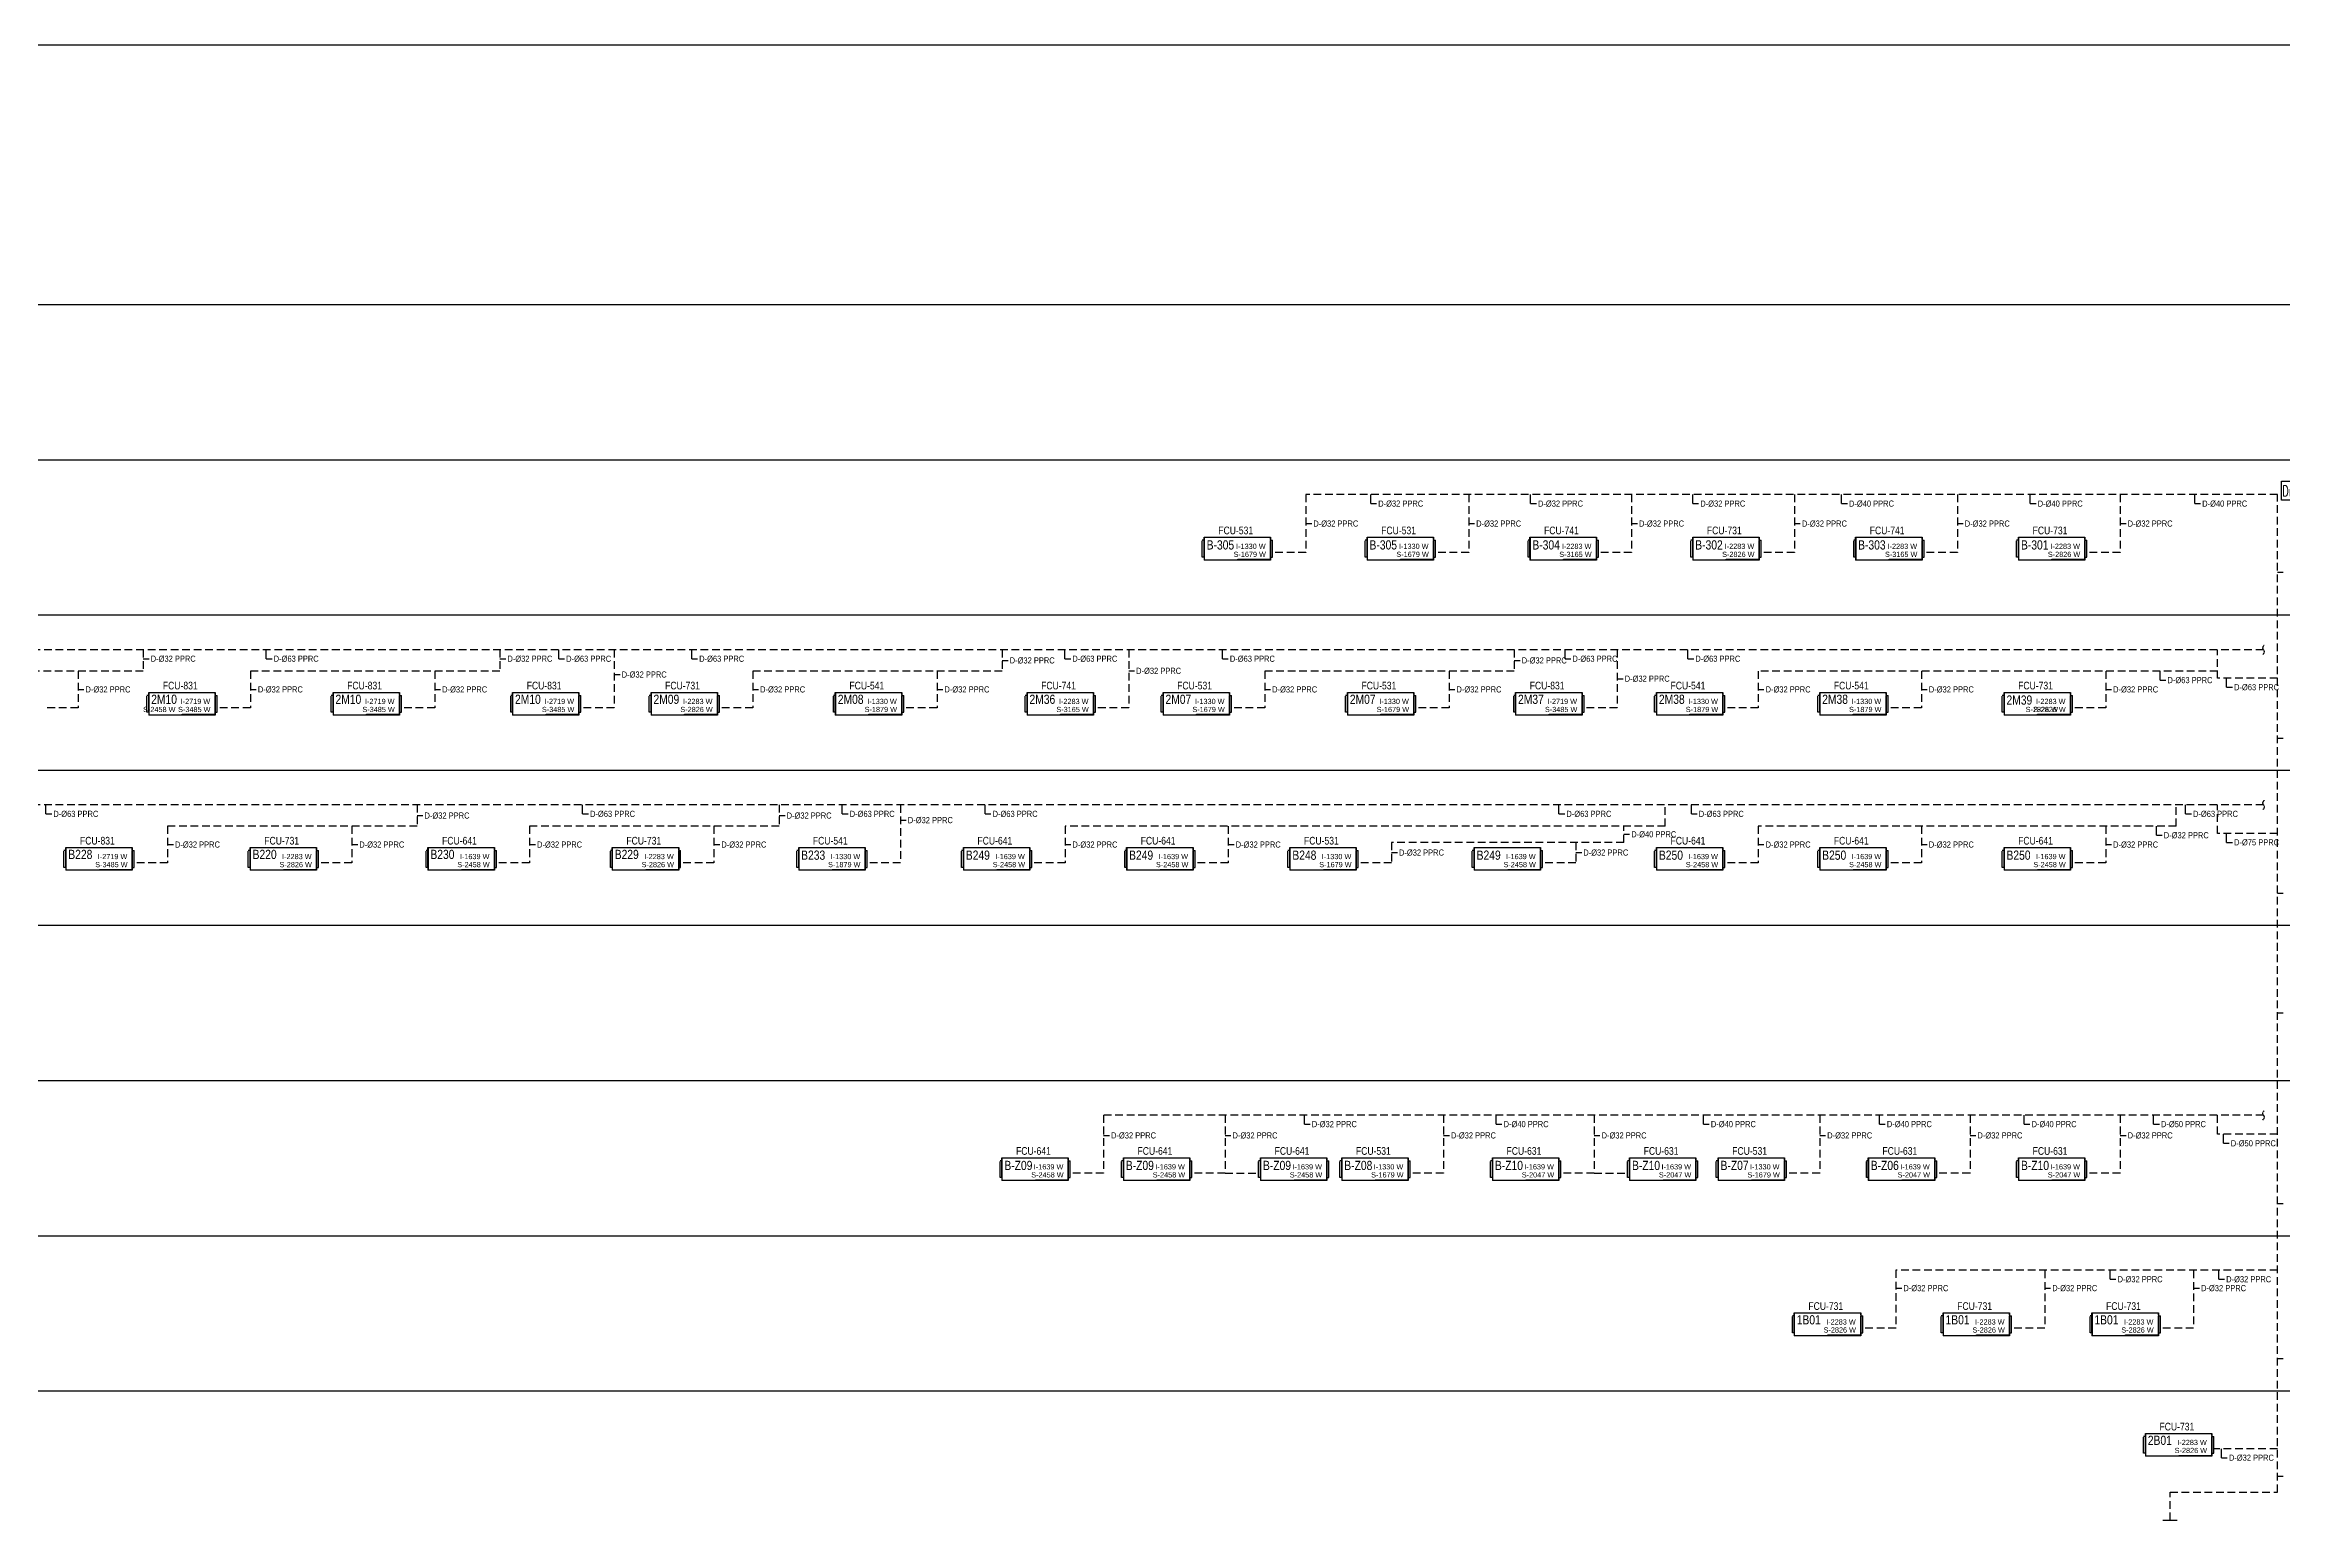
# Model space of a CAD drawing. Header units: centimetres. Extents: x -8730 to 48594, y -13 to 19987.
# Drawn here: x 19366 to 26653, y 4308 to 9120 of the extents above; entities that cross this region are included whole.
import ezdxf
from ezdxf.enums import TextEntityAlignment as Align

# ---------------------------------------------------------------- set-up
doc = ezdxf.new("R2010")
doc.units = ezdxf.units.CM
doc.header["$MEASUREMENT"] = 0
doc.linetypes.add('DASHED', pattern=[75, 50, -25])
doc.linetypes.add('Hidden', pattern=[0.714375, 0.47625, -0.238125])
for name, color, linetype, lineweight in [('1-BASLIK', 53, 'Continuous', 25), ('T-DRENAJ', 40, 'Hidden', 30), ('T-MAHAL', 120, 'Continuous', 15), ('T-STEXT', 181, 'Continuous', 15)]:
    doc.layers.add(name, color=color, linetype=linetype, lineweight=lineweight)
for name, color, linetype in [('T-DTEXT', 9, 'Continuous'), ('T-FC', 150, 'Continuous'), ('T-FC-NUMARA', 62, 'Continuous'), ('T-ITEXT', 32, 'Continuous'), ('T-TEXT', 85, 'Continuous')]:
    doc.layers.add(name, color=color, linetype=linetype)
doc.styles.add('ARIAL', font='arial.ttf')
doc.styles.add('ARIAL1', font='romans.shx', dxfattribs={"width": 0.7})
doc.styles.add('LUCIDASANS', font='arial.ttf', dxfattribs={"width": 0.8})

# ---------------------------------------------------------------- blocks, each defined once
blk = doc.blocks.new('FANCOIL-DWD')
at = {"linetype": 'DASHED'}
blk.add_line((-114.3, -71.5), (-114.3, -16.4), dxfattribs=at)
for p, q in [((-108.1, -16.4), (-114.3, -16.4)), ((-114.3, -69.1), (-114.3, -18.8)), ((-108.1, -71.5), (-114.3, -71.5)), ((-108.1, -71.5), (-108.1, -7)), ((-108.1, -7), (108.1, -7)), ((-108.1, -71.5), (-108.1, -80.9)), ((-106.8, -80.9), (-106.8, -7)), ((108.1, -7), (108.1, -80.9)), ((108.1, -14.1), (108.1, -7.7)), ((108.1, -16.4), (114.6, -16.4)), ((108.1, -71), (108.1, -16.9)), ((108.1, -78), (108.1, -71.5)), ((108.1, -71.5), (114.6, -71.5)), ((114.6, -71.5), (114.6, -16.4)), ((108.1, -80.9), (-108.1, -80.9)), ((0.9, -80.9), (0.9, -78.2)), ((0.9, -78.2), (108.1, -78.2))]:
    blk.add_line(p, q)
blk = doc.blocks.new('DR1')
blk.add_lwpolyline([(-34.6, 36), (35.4, 36), (35.4, -34), (-34.6, -34)], close=True)
at = {"ltscale": 50, "style": 'ARIAL1', "width": 0.7}
blk.add_attdef('NO', text='', height=40, dxfattribs=at).set_placement((0, 0), align=Align.MIDDLE_CENTER)
blk = doc.blocks.new('Kesme')
blk.add_lwpolyline([(-21.5, -0.2, 0.576786), (-4.8, -2.7, -0.54493), (11.3, -5.9)], format="xyb")

msp = doc.modelspace()

# ---------------------------------------------------------------- linework, layer by layer
at = {"layer": '1-BASLIK'}
msp.add_lwpolyline([(-6103.8, 9120.4), (37956, 9120.4), (37956, 3226.7), (-6103.8, 3226.7)], close=True, dxfattribs=at)
at = {"layer": 'T-DRENAJ', "linetype": 'DASHED', "lineweight": -3, "ltscale": 0.5}
for p, q in [((26634.3, 7656), (23471.7, 7656)), ((23471.7, 7656), (23471.7, 7467.3)), ((24001.9, 7656), (24001.9, 7467.3)), ((24532.1, 7656), (24532.1, 7467.3)), ((25062.3, 7656), (25062.3, 7467.3)), ((25592.5, 7656), (25592.5, 7467.3)), ((26122.7, 7656), (26122.7, 7467.3)), ((26634.3, 4408.9), (26634.3, 7656)), ((23471.7, 7467.3), (23363.4, 7467.3)), ((24001.9, 7467.3), (23893.6, 7467.3)), ((24532.1, 7467.3), (24423.8, 7467.3)), ((25062.3, 7467.3), (24954, 7467.3)), ((25592.5, 7467.3), (25484.2, 7467.3)), ((26122.7, 7467.3), (26014.4, 7467.3)), ((26588.7, 7151), (1767.5, 7151)), ((19686.9, 7151), (19686.9, 7081.3)), ((20848.1, 7151), (20848.1, 7081.3)), ((21220.2, 7151), (21220.2, 6962.3)), ((22483.2, 7151), (22483.2, 7081.3)), ((22894.9, 7151), (22894.9, 6962.3)), ((24150.2, 7151), (24150.2, 7081.3)), ((24485.4, 7151), (24485.4, 6962.3)), ((26439.8, 7058.3), (26439.8, 7151)), ((19686.9, 7081.3), (18274.5, 7081.3)), ((19474.5, 7081.3), (19474.5, 6962.3)), ((20848.1, 7081.3), (20035.7, 7081.3)), ((20035.7, 7081.3), (20035.7, 6962.3)), ((20635.7, 7081.3), (20635.7, 6962.3)), ((22483.2, 7081.3), (21670.8, 7081.3)), ((21670.8, 7081.3), (21670.8, 6962.3)), ((22270.8, 7081.3), (22270.8, 6962.3)), ((24150.2, 7081.3), (23337.8, 7081.3)), ((23337.8, 7081.3), (23337.8, 6962.3)), ((23937.8, 7081.3), (23937.8, 6962.3)), ((26439.8, 7081.3), (24944, 7081.3)), ((24944, 7081.3), (24944, 6962.3)), ((25475.5, 7081.3), (25475.5, 6962.3)), ((26075.5, 7081.3), (26075.5, 6962.3)), ((26634.3, 7058.3), (26439.8, 7058.3)), ((19474.5, 6962.3), (19366.2, 6962.3)), ((19474.6, 6962.3), (19366.3, 6962.3)), ((20035.7, 6962.3), (19927.3, 6962.3)), ((20635.7, 6962.3), (20527.3, 6962.3)), ((21220.2, 6962.3), (21111.8, 6962.3)), ((21670.8, 6962.3), (21562.5, 6962.3)), ((22270.8, 6962.3), (22162.5, 6962.3)), ((22894.9, 6962.3), (22786.6, 6962.3)), ((23337.8, 6962.3), (23229.4, 6962.3)), ((23937.8, 6962.3), (23829.4, 6962.3)), ((24485.4, 6962.3), (24377.1, 6962.3)), ((24944, 6962.3), (24835.7, 6962.3)), ((25475.5, 6962.3), (25367.2, 6962.3)), ((26075.5, 6962.3), (25967.2, 6962.3)), ((26588.7, 6646), (-4404, 6646)), ((20578.3, 6646), (20578.3, 6576.3)), ((21757.1, 6646), (21757.1, 6576.3)), ((22151.7, 6645.2), (22151.7, 6457.3)), ((24641.7, 6576.3), (24641.7, 6646)), ((26305, 6576.3), (26305, 6646)), ((26439.8, 6553.3), (26439.8, 6646)), ((20578.3, 6576.3), (19765.8, 6576.3)), ((19765.8, 6576.3), (19765.8, 6457.3)), ((20365.8, 6576.3), (20365.8, 6457.3)), ((21757.1, 6576.3), (20944.7, 6576.3)), ((20944.7, 6576.3), (20944.7, 6457.3)), ((21544.7, 6576.3), (21544.7, 6457.3)), ((24641.7, 6576.3), (22687.6, 6576.3)), ((22687.6, 6576.3), (22687.6, 6457.3)), ((23219.1, 6576.3), (23219.1, 6457.3)), ((24506.8, 6524), (24506.8, 6576.3)), ((26305, 6576.3), (24944, 6576.3)), ((24944, 6576.3), (24944, 6457.3)), ((25475.5, 6576.3), (25475.5, 6457.3)), ((26075.5, 6576.3), (26075.5, 6457.3)), ((23750.6, 6524), (23750.6, 6457.3)), ((24506.8, 6524), (23750.6, 6524)), ((24350.6, 6524), (24350.6, 6457.3)), ((26634.3, 6553.3), (26439.8, 6553.3)), ((19765.8, 6457.3), (19657.5, 6457.3)), ((20365.8, 6457.3), (20257.5, 6457.3)), ((20944.7, 6457.3), (20836.3, 6457.3)), ((21544.7, 6457.3), (21436.3, 6457.3)), ((22151.7, 6457.3), (22043.4, 6457.3)), ((22687.6, 6457.3), (22579.3, 6457.3)), ((23219.1, 6457.3), (23110.8, 6457.3)), ((23750.6, 6457.3), (23642.3, 6457.3)), ((24350.6, 6457.3), (24242.3, 6457.3)), ((24944, 6457.3), (24835.7, 6457.3)), ((25475.5, 6457.3), (25367.2, 6457.3)), ((26075.5, 6457.3), (25967.2, 6457.3)), ((26588.7, 5636), (22813.1, 5636)), ((22813.1, 5636), (22813.1, 5447.3)), ((23208.7, 5636), (23208.7, 5447.3)), ((23919.7, 5636), (23919.7, 5447.3)), ((24410.1, 5636), (24410.1, 5447.3)), ((25144.6, 5636), (25144.6, 5447.3)), ((25633.7, 5636), (25633.7, 5447.3)), ((26122.7, 5636), (26122.7, 5447.3)), ((26439.8, 5573.6), (26439.8, 5636)), ((26634.3, 5573.6), (26439.8, 5573.6)), ((22813.1, 5447.3), (22704.8, 5447.3)), ((23208.7, 5447.3), (23100.3, 5447.3)), ((23208.7, 5447.3), (23317, 5447.3)), ((23919.7, 5447.3), (23811.4, 5447.3)), ((24410.1, 5447.3), (24301.8, 5447.3)), ((24410.1, 5447.3), (24518.4, 5447.3)), ((25144.6, 5447.3), (25036.3, 5447.3)), ((25633.7, 5447.3), (25525.3, 5447.3)), ((26122.7, 5447.3), (26014.4, 5447.3)), ((26634.3, 5131), (25392.6, 5131)), ((25392.6, 5131), (25392.6, 4942.3)), ((25877.2, 5130.2), (25877.2, 4942.3)), ((26361.7, 5130.2), (26361.7, 4942.3)), ((25392.6, 4942.3), (25284.3, 4942.3)), ((25877.2, 4942.3), (25768.8, 4942.3)), ((26361.7, 4942.3), (26253.4, 4942.3)), ((26634.3, 4550), (26427.3, 4550)), ((26284.8, 4317.1), (26284.8, 4408.9)), ((26284.8, 4408.9), (26634.3, 4408.9))]:
    msp.add_line(p, q, dxfattribs=at)
at = {"layer": 'T-DRENAJ', "color": 7, "linetype": 'ByBlock', "lineweight": -3, "ltscale": 0.5}
msp.add_line((26261.7, 4317.1), (26307.8, 4317.1), dxfattribs=at)
at = {"layer": 'T-DTEXT'}
for p, q in [((23682.9, 7626.7), (23682.9, 7656)), ((24203.1, 7626.7), (24203.1, 7656)), ((24731.4, 7626.7), (24731.4, 7656)), ((25215.6, 7626.7), (25215.6, 7656)), ((25830, 7626.7), (25830, 7656)), ((26365.4, 7626.7), (26365.4, 7656)), ((23682.9, 7626.7), (23701.9, 7626.7)), ((24203.1, 7626.7), (24222, 7626.7)), ((24731.4, 7626.7), (24750.3, 7626.7)), ((25215.6, 7626.7), (25234.5, 7626.7)), ((25830, 7626.7), (25849, 7626.7)), ((26365.4, 7626.7), (26384.3, 7626.7)), ((23471.7, 7561.6), (23490.7, 7561.6)), ((24001.9, 7561.6), (24020.9, 7561.6)), ((24532.1, 7561.6), (24551.1, 7561.6)), ((25062.3, 7561.6), (25081.3, 7561.6)), ((25592.5, 7561.6), (25611.4, 7561.6)), ((26122.7, 7561.6), (26141.6, 7561.6)), ((26634.3, 7403.5), (26653.3, 7403.5)), ((20087.2, 7121.7), (20087.2, 7151)), ((21039.4, 7121.7), (21039.4, 7151)), ((21472.4, 7121.7), (21472.4, 7151)), ((22687.2, 7121.7), (22687.2, 7151)), ((23200, 7121.7), (23200, 7151)), ((24315.3, 7121.7), (24315.3, 7151)), ((24715.3, 7121.7), (24715.3, 7151)), ((19686.9, 7121.8), (19705.9, 7121.8)), ((20087.2, 7121.7), (20106.2, 7121.7)), ((20848.1, 7121.8), (20867, 7121.8)), ((21039.4, 7121.7), (21058.3, 7121.7)), ((21220.2, 7070.2), (21239.1, 7070.2)), ((21472.4, 7121.7), (21491.4, 7121.7)), ((22483.2, 7116.2), (22502.2, 7116.2)), ((22687.2, 7121.7), (22706.1, 7121.7)), ((22894.9, 7082.2), (22913.8, 7082.2)), ((23200, 7121.7), (23218.9, 7121.7)), ((24150.2, 7116.2), (24169.1, 7116.2)), ((24315.3, 7121.7), (24334.2, 7121.7)), ((24715.3, 7121.7), (24734.2, 7121.7)), ((26252.5, 7052.1), (26252.5, 7081.3)), ((19474.5, 7021.8), (19493.4, 7021.8)), ((20035.7, 7021.8), (20054.6, 7021.8)), ((20635.7, 7021.8), (20654.6, 7021.8)), ((21670.8, 7021.8), (21689.8, 7021.8)), ((22270.8, 7021.8), (22289.8, 7021.8)), ((23337.8, 7021.8), (23356.7, 7021.8)), ((23937.8, 7021.8), (23956.7, 7021.8)), ((24485.4, 7056.6), (24504.4, 7056.6)), ((24944, 7021.8), (24963, 7021.8)), ((25475.5, 7021.8), (25494.5, 7021.8)), ((26075.5, 7021.8), (26094.5, 7021.8)), ((26252.5, 7052.1), (26271.4, 7052.1)), ((26469.1, 7029), (26469.1, 7058.3)), ((26469.1, 7029), (26488.1, 7029)), ((26634.3, 6863.4), (26653.3, 6863.4)), ((19369.9, 6616.7), (19369.9, 6646)), ((21117.1, 6616.7), (21117.1, 6646)), ((21962.3, 6616.7), (21962.3, 6646)), ((22427.6, 6616.7), (22427.6, 6646)), ((24295.6, 6616.7), (24295.6, 6646)), ((24726.6, 6616.7), (24726.6, 6646)), ((26335.4, 6616.7), (26335.4, 6646)), ((19369.9, 6616.7), (19388.9, 6616.7)), ((20578.3, 6611.2), (20597.2, 6611.2)), ((21117.1, 6616.7), (21136.1, 6616.7)), ((21757.1, 6611.2), (21776.1, 6611.2)), ((21962.3, 6616.7), (21981.2, 6616.7)), ((22151.7, 6596.3), (22170.6, 6596.3)), ((22427.6, 6616.7), (22446.5, 6616.7)), ((24295.6, 6616.7), (24314.5, 6616.7)), ((24726.6, 6616.7), (24745.5, 6616.7)), ((26240.4, 6547.1), (26240.4, 6576.3)), ((26335.4, 6616.7), (26354.3, 6616.7)), ((19765.8, 6516.8), (19784.8, 6516.8)), ((20365.8, 6516.8), (20384.8, 6516.8)), ((20944.7, 6516.8), (20963.6, 6516.8)), ((21544.7, 6516.8), (21563.6, 6516.8)), ((22687.6, 6516.8), (22706.6, 6516.8)), ((23219.1, 6516.8), (23238.1, 6516.8)), ((23750.6, 6490.7), (23769.6, 6490.7)), ((24350.6, 6490.7), (24369.6, 6490.7)), ((24506.8, 6550.2), (24525.7, 6550.2)), ((24944, 6516.8), (24963, 6516.8)), ((25475.5, 6516.8), (25494.5, 6516.8)), ((26075.5, 6516.8), (26094.5, 6516.8)), ((26240.4, 6547.1), (26259.3, 6547.1)), ((26469.1, 6524), (26469.1, 6553.3)), ((26469.1, 6524), (26488.1, 6524)), ((26634.3, 6358.4), (26653.3, 6358.4)), ((26634.3, 5969.4), (26653.3, 5969.4)), ((23466.8, 5606.7), (23466.8, 5636)), ((24091.1, 5606.7), (24091.1, 5636)), ((24765.9, 5606.7), (24765.9, 5636)), ((25339, 5606.7), (25339, 5636)), ((25809.9, 5606.7), (25809.9, 5636)), ((26231.1, 5606.7), (26231.1, 5636)), ((22813.1, 5569.9), (22832.1, 5569.9)), ((23208.7, 5569.9), (23227.6, 5569.9)), ((23466.8, 5606.7), (23485.8, 5606.7)), ((23919.7, 5569.9), (23938.7, 5569.9)), ((24091.1, 5606.7), (24110.1, 5606.7)), ((24410.1, 5569.9), (24429.1, 5569.9)), ((24765.9, 5606.7), (24784.8, 5606.7)), ((25144.6, 5569.9), (25163.6, 5569.9)), ((25339, 5606.7), (25357.9, 5606.7)), ((25633.7, 5569.9), (25652.6, 5569.9)), ((25809.9, 5606.7), (25828.9, 5606.7)), ((26122.7, 5569.9), (26141.6, 5569.9)), ((26231.1, 5606.7), (26250.1, 5606.7)), ((26458.7, 5544.3), (26458.7, 5573.6)), ((26458.7, 5544.3), (26477.6, 5544.3)), ((26634.3, 5348.4), (26653.3, 5348.4)), ((26090, 5101.7), (26090, 5131)), ((26090, 5101.7), (26108.9, 5101.7)), ((26443.6, 5101.7), (26443.6, 5131)), ((26443.6, 5101.7), (26462.5, 5101.7)), ((25392.6, 5072.8), (25411.6, 5072.8)), ((25877.2, 5072.8), (25896.1, 5072.8)), ((26361.7, 5072.8), (26380.7, 5072.8)), ((26634.3, 4843.4), (26653.3, 4843.4)), ((26452.3, 4520.8), (26452.3, 4550)), ((26452.3, 4520.8), (26471.2, 4520.8)), ((26634.3, 4460.3), (26653.3, 4460.3))]:
    msp.add_line(p, q, dxfattribs=at)
at = {"layer": 'T-TEXT', "color": 7}
for p, q in [((36595.3, 8273.4), (-5138.2, 8273.4)), ((36595.3, 7768.4), (-5138.2, 7768.4)), ((36595.3, 7263.4), (-5138.2, 7263.4)), ((36595.3, 6758.4), (-5138.2, 6758.4)), ((36595.3, 6253.4), (-5138.2, 6253.4)), ((-5138.2, 5748.4), (36595.3, 5748.4)), ((-5138.2, 5243.4), (36595.3, 5243.4)), ((-5138.2, 4738.4), (36595.3, 4738.4))]:
    msp.add_line(p, q, dxfattribs=at)

# ---------------------------------------------------------------- block references
at = {"layer": 'T-DRENAJ', "xscale": 0.875, "yscale": 0.875, "zscale": 0.875, "rotation": 270}
for p in [(26591.9, 7146), (26591.9, 6641), (26591.9, 5631)]:
    msp.add_blockref('Kesme', p, dxfattribs=at)
at = {"layer": 'T-DTEXT', "xscale": 0.875, "yscale": 0.875, "zscale": 0.875}
msp.add_blockref('DR1', (26678.2, 7668), dxfattribs=at).add_auto_attribs({'NO': 'Dr2'})
at = {"layer": 'T-FC'}
for p in [(23248.8, 7524), (23779, 7524), (24309.2, 7524), (24839.4, 7524), (25369.5, 7524), (25899.7, 7524), (19812.7, 7019), (20412.7, 7019), (20997.2, 7019), (21447.9, 7019), (22047.9, 7019), (22671.9, 7019), (23114.8, 7019), (23714.8, 7019), (24262.5, 7019), (24721.1, 7019), (25252.6, 7019), (25852.6, 7019), (19542.9, 6514), (20142.9, 6514), (20721.7, 6514), (21321.7, 6514), (21928.7, 6514), (22464.7, 6514), (22996.2, 6514), (23527.7, 6514), (24127.7, 6514), (24721.1, 6514), (25252.6, 6514), (25852.6, 6514), (22590.2, 5504), (22985.7, 5504), (23432.1, 5504), (23696.8, 5504), (24187.2, 5504), (24633.5, 5504), (24921.7, 5504), (25410.7, 5504), (25899.7, 5504), (25169.7, 4999), (25654.2, 4999), (26138.8, 4999), (26312.7, 4606.7)]:
    msp.add_blockref('FANCOIL-DWD', p, dxfattribs=at)

# ---------------------------------------------------------------- texts
at = {"layer": 'T-DRENAJ', "linetype": 'DASHED', "lineweight": -3, "style": 'ARIAL', "width": 0.8}
msp.add_text('FCU-641', height=25, dxfattribs=at).set_placement((24658.9, 6516.9))
at = {"layer": 'T-DTEXT', "style": 'LUCIDASANS', "width": 0.8}
for s, p in [('D-%%C32 PPRC', (23707.1, 7616.8)), ('D-%%C32 PPRC', (24227.3, 7616.8)), ('D-%%C32 PPRC', (24755.6, 7616.8)), ('D-%%C40 PPRC', (25239.7, 7616.8)), ('D-%%C40 PPRC', (25854.2, 7616.8)), ('D-%%C40 PPRC', (26389.6, 7616.8)), ('D-%%C32 PPRC', (23495.9, 7551.8)), ('D-%%C32 PPRC', (24026.1, 7551.8)), ('D-%%C32 PPRC', (24556.3, 7551.8)), ('D-%%C32 PPRC', (25086.5, 7551.8)), ('D-%%C32 PPRC', (25616.7, 7551.8)), ('D-%%C32 PPRC', (26146.9, 7551.8)), ('D-%%C32 PPRC', (19711.1, 7111.9)), ('D-%%C63 PPRC', (20111.4, 7111.8)), ('D-%%C32 PPRC', (20872.3, 7111.9)), ('D-%%C63 PPRC', (21063.6, 7111.8)), ('D-%%C32 PPRC', (21244.4, 7060.4)), ('D-%%C63 PPRC', (21496.6, 7111.8)), ('D-%%C32 PPRC', (22507.4, 7106.3)), ('D-%%C63 PPRC', (22711.4, 7111.8)), ('D-%%C32 PPRC', (22919.1, 7072.4)), ('D-%%C63 PPRC', (23224.2, 7111.8)), ('D-%%C32 PPRC', (24174.4, 7106.3)), ('D-%%C63 PPRC', (24339.5, 7111.8)), ('D-%%C63 PPRC', (24739.5, 7111.8)), ('D-%%C32 PPRC', (19498.7, 7011.9)), ('D-%%C32 PPRC', (20059.9, 7011.9)), ('D-%%C32 PPRC', (20659.9, 7011.9)), ('D-%%C32 PPRC', (21695, 7011.9)), ('D-%%C32 PPRC', (22295, 7011.9)), ('D-%%C32 PPRC', (23361.9, 7011.9)), ('D-%%C32 PPRC', (23961.9, 7011.9)), ('D-%%C32 PPRC', (24509.6, 7046.8)), ('D-%%C32 PPRC', (24968.2, 7011.9)), ('D-%%C32 PPRC', (25499.7, 7011.9)), ('D-%%C32 PPRC', (26099.7, 7011.9)), ('D-%%C63 PPRC', (26276.6, 7042.2)), ('D-%%C63 PPRC', (26493.3, 7019.1)), ('D-%%C63 PPRC', (19394.1, 6606.8)), ('D-%%C32 PPRC', (20602.4, 6601.3)), ('D-%%C63 PPRC', (21141.3, 6606.8)), ('D-%%C32 PPRC', (21781.3, 6601.3)), ('D-%%C63 PPRC', (21986.5, 6606.8)), ('D-%%C32 PPRC', (22175.9, 6586.4)), ('D-%%C63 PPRC', (22451.8, 6606.8)), ('D-%%C63 PPRC', (24319.8, 6606.8)), ('D-%%C40 PPRC', (24530.9, 6540.3)), ('D-%%C63 PPRC', (24750.8, 6606.8)), ('D-%%C63 PPRC', (26359.6, 6606.8)), ('D-%%C32 PPRC', (19790, 6506.9)), ('D-%%C32 PPRC', (20390, 6506.9)), ('D-%%C32 PPRC', (20968.9, 6506.9)), ('D-%%C32 PPRC', (21568.9, 6506.9)), ('D-%%C32 PPRC', (22711.8, 6506.9)), ('D-%%C32 PPRC', (23243.3, 6506.9)), ('D-%%C32 PPRC', (23774.8, 6480.8)), ('D-%%C32 PPRC', (24374.8, 6480.8)), ('D-%%C32 PPRC', (24968.2, 6506.9)), ('D-%%C32 PPRC', (25499.7, 6506.9)), ('D-%%C32 PPRC', (26099.7, 6506.9)), ('D-%%C32 PPRC', (26264.5, 6537.2)), ('D-%%C75 PPRC', (26493.3, 6514.1)), ('D-%%C32 PPRC', (23491, 5596.8)), ('D-%%C40 PPRC', (24115.3, 5596.8)), ('D-%%C40 PPRC', (24790.1, 5596.8)), ('D-%%C40 PPRC', (25363.1, 5596.8)), ('D-%%C40 PPRC', (25834.1, 5596.8)), ('D-%%C50 PPRC', (26255.3, 5596.8)), ('D-%%C32 PPRC', (22837.3, 5560)), ('D-%%C32 PPRC', (23232.8, 5560)), ('D-%%C32 PPRC', (23943.9, 5560)), ('D-%%C32 PPRC', (24434.3, 5560)), ('D-%%C32 PPRC', (25168.8, 5560)), ('D-%%C32 PPRC', (25657.9, 5560)), ('D-%%C32 PPRC', (26146.9, 5560)), ('D-%%C50 PPRC', (26482.8, 5534.4)), ('D-%%C32 PPRC', (26114.2, 5091.8)), ('D-%%C32 PPRC', (26467.7, 5091.8)), ('D-%%C32 PPRC', (25416.8, 5062.9)), ('D-%%C32 PPRC', (25901.4, 5062.9)), ('D-%%C32 PPRC', (26385.9, 5062.9)), ('D-%%C32 PPRC', (26476.5, 4510.9))]:
    msp.add_text(s, height=20, dxfattribs=at).set_placement(p)
at = {"layer": 'T-FC-NUMARA', "color": 100, "style": 'ARIAL', "width": 0.8}
for p in [(23186.6, 7526.9), (23716.8, 7526.9), (23052.7, 7021.9), (23652.7, 7021.9), (23465.5, 6516.9)]:
    msp.add_text('FCU-531', height=25, dxfattribs=at).set_placement(p)
at = {"layer": 'T-FC-NUMARA', "color": 163, "style": 'ARIAL', "width": 0.8}
for p in [(24247, 7526.9), (25307.4, 7526.9), (22609.8, 7021.9)]:
    msp.add_text('FCU-741', height=25, dxfattribs=at).set_placement(p)
at = {"layer": 'T-FC-NUMARA', "color": 30, "style": 'ARIAL', "width": 0.8}
for p in [(24777.2, 7526.9), (25837.6, 7526.9), (21385.7, 7021.9), (25790.4, 7021.9), (20080.8, 6516.9), (21259.6, 6516.9), (25107.5, 5001.9), (25592.1, 5001.9), (26076.7, 5001.9), (26250.5, 4609.6)]:
    msp.add_text('FCU-731', height=25, dxfattribs=at).set_placement(p)
at = {"layer": 'T-FC-NUMARA', "color": 62, "style": 'ARIAL', "width": 0.8}
for p in [(19750.6, 7021.9), (20350.6, 7021.9), (20935.1, 7021.9), (24200.4, 7021.9), (19480.8, 6516.9)]:
    msp.add_text('FCU-831', height=25, dxfattribs=at).set_placement(p)
at = {"layer": 'T-FC-NUMARA', "color": 210, "style": 'ARIAL', "width": 0.8}
for p in [(21985.7, 7021.9), (24658.9, 7021.9), (25190.4, 7021.9), (21866.6, 6516.9)]:
    msp.add_text('FCU-541', height=25, dxfattribs=at).set_placement(p)
at = {"layer": 'T-FC-NUMARA', "color": 1, "style": 'ARIAL', "width": 0.8}
for p in [(20659.6, 6516.9), (22402.5, 6516.9), (22934, 6516.9), (25190.4, 6516.9), (25790.4, 6516.9), (22528.1, 5506.9), (22923.6, 5506.9), (23369.9, 5506.9)]:
    msp.add_text('FCU-641', height=25, dxfattribs=at).set_placement(p)
at = {"layer": 'T-FC-NUMARA', "color": 3, "style": 'ARIAL', "width": 0.8}
for p in [(23634.7, 5506.9), (24859.6, 5506.9)]:
    msp.add_text('FCU-531', height=25, dxfattribs=at).set_placement(p)
at = {"layer": 'T-FC-NUMARA', "color": 2, "style": 'ARIAL', "width": 0.8}
for p in [(24125, 5506.9), (24571.4, 5506.9), (25348.6, 5506.9), (25837.6, 5506.9)]:
    msp.add_text('FCU-631', height=25, dxfattribs=at).set_placement(p)
at = {"layer": 'T-ITEXT', "color": 100, "style": 'ARIAL', "width": 0.8}
for p in [(23340.8, 7479.3), (23871, 7479.3), (23206.8, 6974.3), (23806.8, 6974.3), (23619.7, 6469.3)]:
    msp.add_text('I-1330 W', height=17, dxfattribs=at).set_placement(p, align=Align.RIGHT)
at = {"layer": 'T-ITEXT', "color": 163, "style": 'ARIAL', "width": 0.8}
for p in [(24401.2, 7479.3), (25461.6, 7479.3), (22764, 6974.3)]:
    msp.add_text('I-2283 W', height=17, dxfattribs=at).set_placement(p, align=Align.RIGHT)
at = {"layer": 'T-ITEXT', "color": 30, "style": 'ARIAL', "width": 0.8}
for p in [(24931.4, 7479.3), (25991.8, 7479.3), (21539.9, 6974.3), (25944.6, 6974.3), (20234.9, 6469.3), (21413.8, 6469.3), (25261.7, 4954.3), (25746.3, 4954.3), (26230.8, 4954.3), (26404.7, 4562)]:
    msp.add_text('I-2283 W', height=17, dxfattribs=at).set_placement(p, align=Align.RIGHT)
at = {"layer": 'T-ITEXT', "color": 62, "style": 'ARIAL', "width": 0.8}
for p in [(19904.8, 6974.3), (20504.8, 6974.3), (21089.3, 6974.3), (24354.5, 6974.3), (19634.9, 6469.3)]:
    msp.add_text('I-2719 W', height=17, dxfattribs=at).set_placement(p, align=Align.RIGHT)
at = {"layer": 'T-ITEXT', "color": 210, "style": 'ARIAL', "width": 0.8}
for p in [(22139.9, 6974.3), (24813.1, 6974.3), (25344.6, 6974.3), (22020.8, 6469.3)]:
    msp.add_text('I-1330 W', height=17, dxfattribs=at).set_placement(p, align=Align.RIGHT)
at = {"layer": 'T-ITEXT', "color": 1, "style": 'ARIAL', "width": 0.8}
for p in [(20813.8, 6469.3), (22556.7, 6469.3), (23088.2, 6469.3), (24219.7, 6469.3), (24813.1, 6469.3), (25344.6, 6469.3), (25944.6, 6469.3), (22682.2, 5459.3), (23077.7, 5459.3), (23524.1, 5459.3)]:
    msp.add_text('I-1639 W', height=17, dxfattribs=at).set_placement(p, align=Align.RIGHT)
at = {"layer": 'T-ITEXT', "color": 3, "style": 'ARIAL', "width": 0.8}
for p in [(23788.8, 5459.3), (25013.7, 5459.3)]:
    msp.add_text('I-1330 W', height=17, dxfattribs=at).set_placement(p, align=Align.RIGHT)
at = {"layer": 'T-ITEXT', "color": 2, "style": 'ARIAL', "width": 0.8}
for p in [(24279.2, 5459.3), (24725.6, 5459.3), (25502.7, 5459.3), (25991.8, 5459.3)]:
    msp.add_text('I-1639 W', height=17, dxfattribs=at).set_placement(p, align=Align.RIGHT)
at = {"layer": 'T-MAHAL', "style": 'LUCIDASANS', "width": 0.8}
for s, p in [('B-305', (23148.7, 7477.3)), ('B-305', (23678.9, 7477.3)), ('B-304', (24209.1, 7477.3)), ('B-302', (24739.3, 7477.3)), ('B-303', (25269.5, 7477.3)), ('B-301', (25799.7, 7477.3)), ('2M10', (19712.6, 6974.8)), ('2M10', (20312.6, 6974.8)), ('2M10', (20897.1, 6974.8)), ('2M09', (21347.8, 6974.8)), ('2M08', (21947.8, 6974.8)), ('2M36', (22571.9, 6974.8)), ('2M07', (23014.7, 6974.8)), ('2M07', (23614.7, 6974.8)), ('2M37', (24162.4, 6974.8)), ('2M38', (24621, 6974.8)), ('2M38', (25152.5, 6974.8)), ('2M39', (25752.5, 6972.3)), ('B228', (19442.8, 6469.8)), ('B220', (20042.8, 6469.8)), ('B230', (20621.6, 6469.8)), ('B229', (21221.6, 6469.8)), ('B233', (21828.6, 6467.3)), ('B249', (22364.6, 6467.3)), ('B249', (22896.1, 6467.3)), ('B248', (23427.6, 6467.3)), ('B249', (24027.6, 6467.3)), ('B250', (24621, 6467.3)), ('B250', (25152.5, 6467.3)), ('B250', (25752.5, 6467.3)), ('B-Z09', (22490.1, 5457.3)), ('B-Z09', (22885.6, 5457.3)), ('B-Z09', (23332, 5457.3)), ('B-Z08', (23596.7, 5457.3)), ('B-Z10', (24087.1, 5457.3)), ('B-Z10', (24533.4, 5457.3)), ('B-Z07', (24821.6, 5457.3)), ('B-Z06', (25310.6, 5457.3)), ('B-Z10', (25799.7, 5457.3)), ('1B01', (25069.6, 4954.8)), ('1B01', (25554.1, 4954.8)), ('1B01', (26038.7, 4954.8)), ('2B01', (26212.6, 4562.5))]:
    msp.add_text(s, height=30, dxfattribs=at).set_placement(p)
at = {"layer": 'T-STEXT', "color": 100, "style": 'ARIAL', "width": 0.8}
for p in [(23341.6, 7453.1), (23871.8, 7453.1), (23207.7, 6948.1), (23807.7, 6948.1), (23620.5, 6443.1)]:
    msp.add_text('S-1679 W', height=17, dxfattribs=at).set_placement(p, align=Align.RIGHT)
at = {"layer": 'T-STEXT', "color": 163, "style": 'ARIAL', "width": 0.8}
for p in [(24402, 7453.1), (25462.4, 7453.1), (22764.8, 6948.1)]:
    msp.add_text('S-3165 W', height=17, dxfattribs=at).set_placement(p, align=Align.RIGHT)
at = {"layer": 'T-STEXT', "color": 30, "style": 'ARIAL', "width": 0.8}
for p in [(24932.2, 7453.1), (25992.6, 7453.1), (21540.7, 6948.1), (25920.4, 6948.1), (25945.4, 6948.1), (20235.8, 6443.1), (21414.6, 6443.1), (25262.5, 4928.1), (25747.1, 4928.1), (26231.7, 4928.1), (26405.5, 4535.9)]:
    msp.add_text('S-2826 W', height=17, dxfattribs=at).set_placement(p, align=Align.RIGHT)
at = {"layer": 'T-STEXT', "color": 1, "style": 'ARIAL', "width": 0.8}
for p in [(19791.7, 6948.1), (20814.6, 6443.1), (22557.6, 6443.1), (23089.1, 6443.1), (24220.5, 6443.1), (24813.9, 6443.1), (25345.4, 6443.1), (25945.4, 6443.1), (22683.1, 5433.1), (23078.6, 5433.1), (23524.9, 5433.1)]:
    msp.add_text('S-2458 W', height=17, dxfattribs=at).set_placement(p, align=Align.RIGHT)
at = {"layer": 'T-STEXT', "color": 62, "style": 'ARIAL', "width": 0.8}
for p in [(19905.6, 6948.1), (20505.6, 6948.1), (21090.1, 6948.1), (24355.4, 6948.1), (19635.8, 6443.1)]:
    msp.add_text('S-3485 W', height=17, dxfattribs=at).set_placement(p, align=Align.RIGHT)
at = {"layer": 'T-STEXT', "color": 210, "style": 'ARIAL', "width": 0.8}
for p in [(22140.7, 6948.1), (24813.9, 6948.1), (25345.4, 6948.1), (22021.6, 6443.1)]:
    msp.add_text('S-1879 W', height=17, dxfattribs=at).set_placement(p, align=Align.RIGHT)
at = {"layer": 'T-STEXT', "color": 3, "style": 'ARIAL', "width": 0.8}
for p in [(23789.7, 5433.1), (25014.6, 5433.1)]:
    msp.add_text('S-1679 W', height=17, dxfattribs=at).set_placement(p, align=Align.RIGHT)
at = {"layer": 'T-STEXT', "color": 2, "style": 'ARIAL', "width": 0.8}
for p in [(24280.1, 5433.1), (24726.4, 5433.1), (25503.6, 5433.1), (25992.6, 5433.1)]:
    msp.add_text('S-2047 W', height=17, dxfattribs=at).set_placement(p, align=Align.RIGHT)

doc.saveas('drawing.dxf')
